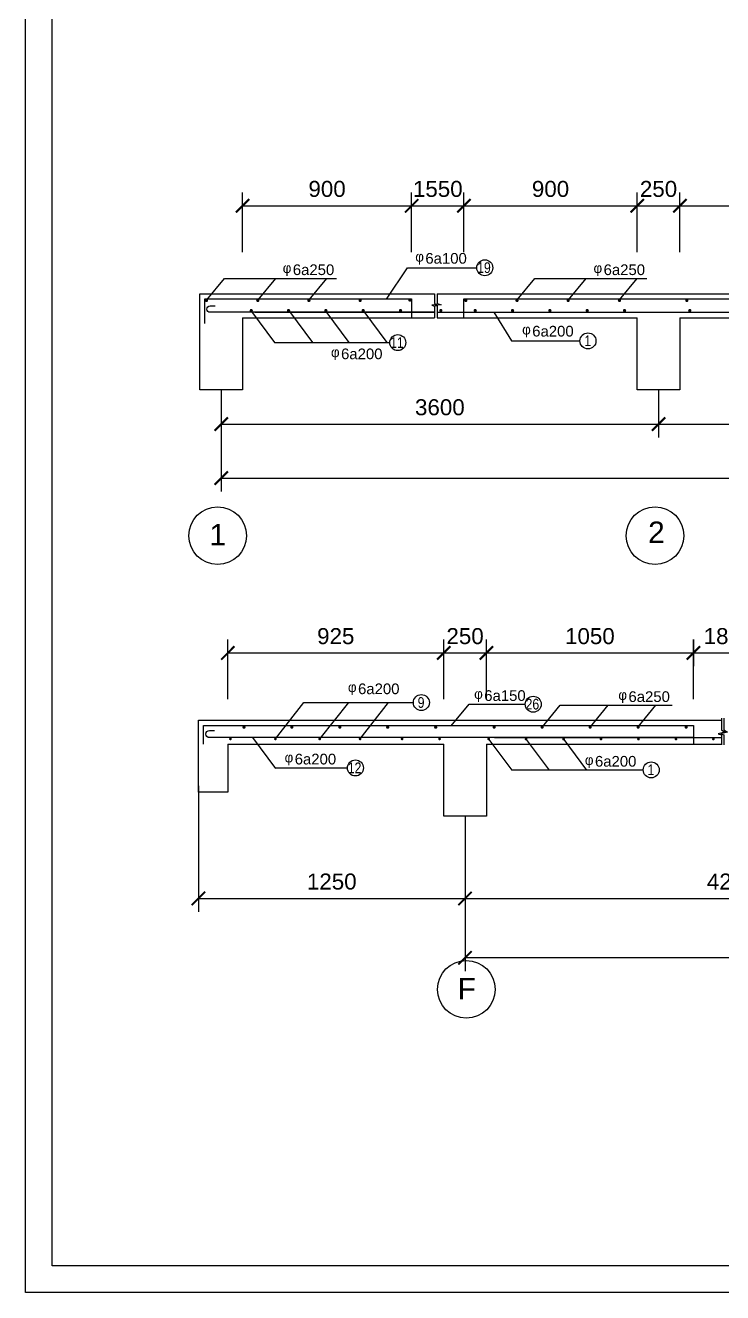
# Model space of a CAD drawing. Extents: x -105064 to -20964, y -943 to 58457.
# Drawn here: x -105064 to -91988, y -943 to 22812 of the extents above; entities that cross this region are included whole.
import ezdxf
from ezdxf.enums import TextEntityAlignment as Align

# ---------------------------------------------------------------- set-up
doc = ezdxf.new("R2010")
doc.units = 0
doc.header["$LTSCALE"] = 40
doc.layers.get('0').update_dxf_attribs({"linetype": 'CONTINUOUS'})
doc.layers.get('DEFPOINTS').update_dxf_attribs({"linetype": 'CONTINUOUS'})
for name, color, linetype in [('BAO', 3, 'CONTINUOUS'), ('KTHUOT', 6, 'CONTINUOUS'), ('MANH', 2, 'CONTINUOUS'), ('TEXT', 7, 'CONTINUOUS'), ('THEP', 1, 'CONTINUOUS'), ('TUONG', 7, 'CONTINUOUS')]:
    doc.layers.add(name, color=color, linetype=linetype)
doc.styles.add('DIM-NEW', font='')
doc.styles.add('VNI-HELVE', font='')
doc.styles.get('DIM-NEW').set_extended_font_data('VNI-Helve-Condense')
doc.styles.get('VNI-HELVE').set_extended_font_data('VNI-Helve')
doc.dimstyles.new('D1', dxfattribs={"dimscale": 0, "dimtxt": 300, "dimasz": 250, "dimexe": 250, "dimexo": 0, "dimgap": 160, "dimtad": 1, "dimdec": 0, "dimdsep": 46, "dimtxsty": 'VNI-HELVE', "dimblk1": 'ARCHTICK', "dimblk2": 'ARCHTICK', "dimsah": 1, "dimcen": 2.5, "dimclrd": 6, "dimclre": 6, "dimclrt": 6, "dimadec": 0, "dimazin": 0, "dimtfac": 1, "dimtdec": 0, "dimtmove": 0, "dimatfit": 3, "dimldrblk": 'ARCHTICK', "dimfxl": 1, "dimtolj": 1, "dimtzin": 0, "dimarcsym": 0})

# ---------------------------------------------------------------- blocks, each defined once
blk = doc.blocks.new('_ARCHTICK')
at = {"color": 0, "linetype": 'ByBlock', "const_width": 0.15}
blk.add_lwpolyline([(-0.5, -0.5), (0.5, 0.5)], dxfattribs=at)
blk = doc.blocks.new('*D500')
at = {"layer": 'DEFPOINTS', "color": 0, "linetype": 'Continuous', "transparency": 16777216}
for p in [(-101391, 15801), (-35791, 15801), (-35791, 14324)]:
    blk.add_point(p, dxfattribs=at)
at = {"layer": 'KTHUOT', "color": 6, "linetype": 'Continuous', "lineweight": -2, "transparency": 16777216}
for p, q in [((-101391, 15801), (-101391, 14074)), ((-35791, 15801), (-35791, 14074)), ((-101391, 14324), (-35791, 14324))]:
    blk.add_line(p, q, dxfattribs=at)
at = {"layer": 'KTHUOT', "color": 6, "linetype": 'Continuous', "lineweight": -2, "transparency": 16777216, "xscale": 250, "yscale": 250, "zscale": 250, "rotation": 180}
blk.add_blockref('_ARCHTICK', (-101391, 14324), dxfattribs=at)
at = {"layer": 'KTHUOT', "color": 6, "linetype": 'Continuous', "lineweight": -2, "transparency": 16777216, "xscale": 250, "yscale": 250, "zscale": 250}
blk.add_blockref('_ARCHTICK', (-35791, 14324), dxfattribs=at)
at = {"layer": 'KTHUOT', "color": 6, "linetype": 'Continuous', "transparency": 16777216, "insert": (-68591, 14638), "char_height": 300, "attachment_point": 5, "style": 'VNI-HELVE'}
blk.add_mtext('\\A1;27600', dxfattribs=at)
blk = doc.blocks.new('*D493')
at = {"layer": 'DEFPOINTS', "color": 0, "transparency": 16777216}
for p in [(-93191, 15981), (-84991, 15981), (-84991, 15337)]:
    blk.add_point(p, dxfattribs=at)
at = {"layer": 'KTHUOT', "color": 6, "lineweight": -2, "transparency": 16777216}
for p, q in [((-93191, 15981), (-93191, 15087)), ((-84991, 15981), (-84991, 15087)), ((-93191, 15337), (-84991, 15337))]:
    blk.add_line(p, q, dxfattribs=at)
at = {"layer": 'KTHUOT', "color": 6, "lineweight": -2, "transparency": 16777216, "xscale": 250, "yscale": 250, "zscale": 250, "rotation": 180}
blk.add_blockref('_ARCHTICK', (-93191, 15337), dxfattribs=at)
at = {"layer": 'KTHUOT', "color": 6, "lineweight": -2, "transparency": 16777216, "xscale": 250, "yscale": 250, "zscale": 250}
blk.add_blockref('_ARCHTICK', (-84991, 15337), dxfattribs=at)
at = {"layer": 'KTHUOT', "color": 6, "transparency": 16777216, "insert": (-89091, 15651), "char_height": 300, "attachment_point": 5, "style": 'VNI-HELVE'}
blk.add_mtext('\\A1;3600', dxfattribs=at)
blk = doc.blocks.new('*D492')
at = {"layer": 'DEFPOINTS', "color": 0, "transparency": 16777216}
for p in [(-101391, 15981), (-93191, 15981), (-93191, 15337)]:
    blk.add_point(p, dxfattribs=at)
at = {"layer": 'KTHUOT', "color": 6, "lineweight": -2, "transparency": 16777216}
for p, q in [((-101391, 15981), (-101391, 15087)), ((-93191, 15981), (-93191, 15087)), ((-101391, 15337), (-93191, 15337))]:
    blk.add_line(p, q, dxfattribs=at)
at = {"layer": 'KTHUOT', "color": 6, "lineweight": -2, "transparency": 16777216, "xscale": 250, "yscale": 250, "zscale": 250, "rotation": 180}
blk.add_blockref('_ARCHTICK', (-101391, 15337), dxfattribs=at)
at = {"layer": 'KTHUOT', "color": 6, "lineweight": -2, "transparency": 16777216, "xscale": 250, "yscale": 250, "zscale": 250}
blk.add_blockref('_ARCHTICK', (-93191, 15337), dxfattribs=at)
at = {"layer": 'KTHUOT', "color": 6, "transparency": 16777216, "insert": (-97291, 15651), "char_height": 300, "attachment_point": 5, "style": 'VNI-HELVE'}
blk.add_mtext('\\A1;3600', dxfattribs=at)
blk = doc.blocks.new('*D511')
at = {"layer": 'DEFPOINTS', "color": 0, "linetype": 'Continuous', "transparency": 16777216}
for p in [(-96818, 7986), (-46818, 7986), (-96818, 5334)]:
    blk.add_point(p, dxfattribs=at)
at = {"layer": 'KTHUOT', "color": 6, "linetype": 'Continuous', "lineweight": -2, "transparency": 16777216}
for p, q in [((-96818, 7986), (-96818, 5084)), ((-46818, 7986), (-46818, 5084)), ((-46818, 5334), (-96818, 5334))]:
    blk.add_line(p, q, dxfattribs=at)
at = {"layer": 'KTHUOT', "color": 6, "linetype": 'Continuous', "lineweight": -2, "transparency": 16777216, "xscale": 250, "yscale": 250, "zscale": 250, "rotation": 180}
blk.add_blockref('_ARCHTICK', (-96818, 5334), dxfattribs=at)
at = {"layer": 'KTHUOT', "color": 6, "linetype": 'Continuous', "lineweight": -2, "transparency": 16777216, "xscale": 250, "yscale": 250, "zscale": 250}
blk.add_blockref('_ARCHTICK', (-46818, 5334), dxfattribs=at)
at = {"layer": 'KTHUOT', "color": 6, "linetype": 'Continuous', "transparency": 16777216, "insert": (-71818, 5648), "char_height": 300, "attachment_point": 5, "style": 'VNI-HELVE'}
blk.add_mtext('\\A1;20800', dxfattribs=at)
blk = doc.blocks.new('*D503')
at = {"layer": 'DEFPOINTS', "color": 0, "transparency": 16777216}
for p in [(-101818, 8556), (-96818, 7986), (-96818, 6446)]:
    blk.add_point(p, dxfattribs=at)
at = {"layer": 'KTHUOT', "color": 6, "lineweight": -2, "transparency": 16777216}
for p, q in [((-101818, 8556), (-101818, 6196)), ((-96818, 7986), (-96818, 6196)), ((-101818, 6446), (-96818, 6446))]:
    blk.add_line(p, q, dxfattribs=at)
at = {"layer": 'KTHUOT', "color": 6, "lineweight": -2, "transparency": 16777216, "xscale": 250, "yscale": 250, "zscale": 250, "rotation": 180}
blk.add_blockref('_ARCHTICK', (-101818, 6446), dxfattribs=at)
at = {"layer": 'KTHUOT', "color": 6, "lineweight": -2, "transparency": 16777216, "xscale": 250, "yscale": 250, "zscale": 250}
blk.add_blockref('_ARCHTICK', (-96818, 6446), dxfattribs=at)
at = {"layer": 'KTHUOT', "color": 6, "transparency": 16777216, "insert": (-99318, 6761), "char_height": 300, "attachment_point": 5, "style": 'VNI-HELVE'}
blk.add_mtext('\\A1;1250', dxfattribs=at)
blk = doc.blocks.new('*D504')
at = {"layer": 'DEFPOINTS', "color": 0, "transparency": 16777216}
for p in [(-96818, 7986), (-86818, 7986), (-86818, 6446)]:
    blk.add_point(p, dxfattribs=at)
at = {"layer": 'KTHUOT', "color": 6, "lineweight": -2, "transparency": 16777216}
for p, q in [((-96818, 7986), (-96818, 6196)), ((-86818, 7986), (-86818, 6196)), ((-96818, 6446), (-86818, 6446))]:
    blk.add_line(p, q, dxfattribs=at)
at = {"layer": 'KTHUOT', "color": 6, "lineweight": -2, "transparency": 16777216, "xscale": 250, "yscale": 250, "zscale": 250, "rotation": 180}
blk.add_blockref('_ARCHTICK', (-96818, 6446), dxfattribs=at)
at = {"layer": 'KTHUOT', "color": 6, "lineweight": -2, "transparency": 16777216, "xscale": 250, "yscale": 250, "zscale": 250}
blk.add_blockref('_ARCHTICK', (-86818, 6446), dxfattribs=at)
at = {"layer": 'KTHUOT', "color": 6, "transparency": 16777216, "insert": (-91818, 6761), "char_height": 300, "attachment_point": 5, "style": 'VNI-HELVE'}
blk.add_mtext('\\A1;4200', dxfattribs=at)
blk = doc.blocks.new('*D521')
at = {"layer": 'DEFPOINTS', "color": 0, "linetype": 'Continuous', "transparency": 16777216}
for p in [(-97820, 19429), (-100991, 18558), (-97820, 18558)]:
    blk.add_point(p, dxfattribs=at)
at = {"layer": 'KTHUOT', "color": 6, "linetype": 'Continuous', "lineweight": -2, "transparency": 16777216}
for p, q in [((-100991, 18558), (-100991, 19679)), ((-97820, 18558), (-97820, 19679)), ((-100991, 19429), (-97820, 19429))]:
    blk.add_line(p, q, dxfattribs=at)
at = {"layer": 'KTHUOT', "color": 6, "linetype": 'Continuous', "lineweight": -2, "transparency": 16777216, "xscale": 250, "yscale": 250, "zscale": 250, "rotation": 180}
blk.add_blockref('_ARCHTICK', (-100991, 19429), dxfattribs=at)
at = {"layer": 'KTHUOT', "color": 6, "linetype": 'Continuous', "lineweight": -2, "transparency": 16777216, "xscale": 250, "yscale": 250, "zscale": 250}
blk.add_blockref('_ARCHTICK', (-97820, 19429), dxfattribs=at)
at = {"layer": 'KTHUOT', "color": 6, "linetype": 'Continuous', "transparency": 16777216, "insert": (-99406, 19744), "char_height": 300, "attachment_point": 5, "style": 'VNI-HELVE'}
blk.add_mtext('\\A1;900', dxfattribs=at)
blk = doc.blocks.new('*D522')
at = {"layer": 'DEFPOINTS', "color": 0, "transparency": 16777216}
for p in [(-96840, 19429), (-97820, 18558), (-96840, 18558)]:
    blk.add_point(p, dxfattribs=at)
at = {"layer": 'KTHUOT', "color": 6, "lineweight": -2, "transparency": 16777216}
for p, q in [((-97820, 18558), (-97820, 19679)), ((-96840, 18558), (-96840, 19679)), ((-97820, 19429), (-96840, 19429))]:
    blk.add_line(p, q, dxfattribs=at)
at = {"layer": 'KTHUOT', "color": 6, "lineweight": -2, "transparency": 16777216, "xscale": 250, "yscale": 250, "zscale": 250, "rotation": 180}
blk.add_blockref('_ARCHTICK', (-97820, 19429), dxfattribs=at)
at = {"layer": 'KTHUOT', "color": 6, "lineweight": -2, "transparency": 16777216, "xscale": 250, "yscale": 250, "zscale": 250}
blk.add_blockref('_ARCHTICK', (-96840, 19429), dxfattribs=at)
at = {"layer": 'KTHUOT', "color": 6, "transparency": 16777216, "insert": (-97330, 19744), "char_height": 300, "attachment_point": 5, "style": 'VNI-HELVE'}
blk.add_mtext('\\A1;1550', dxfattribs=at)
blk = doc.blocks.new('*D523')
at = {"layer": 'DEFPOINTS', "color": 0, "linetype": 'Continuous', "transparency": 16777216}
for p in [(-93591, 19429), (-96840, 18558), (-93591, 18558)]:
    blk.add_point(p, dxfattribs=at)
at = {"layer": 'KTHUOT', "color": 6, "linetype": 'Continuous', "lineweight": -2, "transparency": 16777216}
for p, q in [((-96840, 18558), (-96840, 19679)), ((-93591, 18558), (-93591, 19679)), ((-96840, 19429), (-93591, 19429))]:
    blk.add_line(p, q, dxfattribs=at)
at = {"layer": 'KTHUOT', "color": 6, "linetype": 'Continuous', "lineweight": -2, "transparency": 16777216, "xscale": 250, "yscale": 250, "zscale": 250, "rotation": 180}
blk.add_blockref('_ARCHTICK', (-96840, 19429), dxfattribs=at)
at = {"layer": 'KTHUOT', "color": 6, "linetype": 'Continuous', "lineweight": -2, "transparency": 16777216, "xscale": 250, "yscale": 250, "zscale": 250}
blk.add_blockref('_ARCHTICK', (-93591, 19429), dxfattribs=at)
at = {"layer": 'KTHUOT', "color": 6, "linetype": 'Continuous', "transparency": 16777216, "insert": (-95216, 19744), "char_height": 300, "attachment_point": 5, "style": 'VNI-HELVE'}
blk.add_mtext('\\A1;900', dxfattribs=at)
blk = doc.blocks.new('*D524')
at = {"layer": 'DEFPOINTS', "color": 0, "transparency": 16777216}
for p in [(-92791, 19429), (-93591, 18558), (-92791, 18558)]:
    blk.add_point(p, dxfattribs=at)
at = {"layer": 'KTHUOT', "color": 6, "lineweight": -2, "transparency": 16777216}
for p, q in [((-93591, 18558), (-93591, 19679)), ((-92791, 18558), (-92791, 19679)), ((-93591, 19429), (-92791, 19429))]:
    blk.add_line(p, q, dxfattribs=at)
at = {"layer": 'KTHUOT', "color": 6, "lineweight": -2, "transparency": 16777216, "xscale": 250, "yscale": 250, "zscale": 250, "rotation": 180}
blk.add_blockref('_ARCHTICK', (-93591, 19429), dxfattribs=at)
at = {"layer": 'KTHUOT', "color": 6, "lineweight": -2, "transparency": 16777216, "xscale": 250, "yscale": 250, "zscale": 250}
blk.add_blockref('_ARCHTICK', (-92791, 19429), dxfattribs=at)
at = {"layer": 'KTHUOT', "color": 6, "transparency": 16777216, "insert": (-93191, 19744), "char_height": 300, "attachment_point": 5, "style": 'VNI-HELVE'}
blk.add_mtext('\\A1;250', dxfattribs=at)
blk = doc.blocks.new('*D525')
at = {"layer": 'DEFPOINTS', "color": 0, "linetype": 'Continuous', "transparency": 16777216}
for p in [(-89730, 19429), (-92791, 18558), (-89730, 18558)]:
    blk.add_point(p, dxfattribs=at)
at = {"layer": 'KTHUOT', "color": 6, "linetype": 'Continuous', "lineweight": -2, "transparency": 16777216}
for p, q in [((-92791, 18558), (-92791, 19679)), ((-89730, 18558), (-89730, 19679)), ((-92791, 19429), (-89730, 19429))]:
    blk.add_line(p, q, dxfattribs=at)
at = {"layer": 'KTHUOT', "color": 6, "linetype": 'Continuous', "lineweight": -2, "transparency": 16777216, "xscale": 250, "yscale": 250, "zscale": 250, "rotation": 180}
blk.add_blockref('_ARCHTICK', (-92791, 19429), dxfattribs=at)
at = {"layer": 'KTHUOT', "color": 6, "linetype": 'Continuous', "lineweight": -2, "transparency": 16777216, "xscale": 250, "yscale": 250, "zscale": 250}
blk.add_blockref('_ARCHTICK', (-89730, 19429), dxfattribs=at)
at = {"layer": 'KTHUOT', "color": 6, "linetype": 'Continuous', "transparency": 16777216, "insert": (-91261, 19744), "char_height": 300, "attachment_point": 5, "style": 'VNI-HELVE'}
blk.add_mtext('\\A1;900', dxfattribs=at)
blk = doc.blocks.new('*D552')
at = {"layer": 'DEFPOINTS', "color": 0, "linetype": 'Continuous', "transparency": 16777216}
for p in [(-97218, 11047), (-101268, 10181), (-97218, 10181)]:
    blk.add_point(p, dxfattribs=at)
at = {"layer": 'KTHUOT', "color": 6, "linetype": 'Continuous', "lineweight": -2, "transparency": 16777216}
for p, q in [((-101268, 10181), (-101268, 11297)), ((-97218, 10181), (-97218, 11297)), ((-101268, 11047), (-97218, 11047))]:
    blk.add_line(p, q, dxfattribs=at)
at = {"layer": 'KTHUOT', "color": 6, "linetype": 'Continuous', "lineweight": -2, "transparency": 16777216, "xscale": 250, "yscale": 250, "zscale": 250, "rotation": 180}
blk.add_blockref('_ARCHTICK', (-101268, 11047), dxfattribs=at)
at = {"layer": 'KTHUOT', "color": 6, "linetype": 'Continuous', "lineweight": -2, "transparency": 16777216, "xscale": 250, "yscale": 250, "zscale": 250}
blk.add_blockref('_ARCHTICK', (-97218, 11047), dxfattribs=at)
at = {"layer": 'KTHUOT', "color": 6, "linetype": 'Continuous', "transparency": 16777216, "insert": (-99243, 11361), "char_height": 300, "attachment_point": 5, "style": 'VNI-HELVE'}
blk.add_mtext('\\A1;925', dxfattribs=at)
blk = doc.blocks.new('*D553')
at = {"layer": 'DEFPOINTS', "color": 0, "linetype": 'Continuous', "transparency": 16777216}
for p in [(-91219, 11047), (-92538, 10181), (-91219, 10181)]:
    blk.add_point(p, dxfattribs=at)
at = {"layer": 'KTHUOT', "color": 6, "linetype": 'Continuous', "lineweight": -2, "transparency": 16777216}
for p, q in [((-92538, 10181), (-92538, 11297)), ((-91219, 10181), (-91219, 11297)), ((-92538, 11047), (-91219, 11047))]:
    blk.add_line(p, q, dxfattribs=at)
at = {"layer": 'KTHUOT', "color": 6, "linetype": 'Continuous', "lineweight": -2, "transparency": 16777216, "xscale": 250, "yscale": 250, "zscale": 250, "rotation": 180}
blk.add_blockref('_ARCHTICK', (-92538, 11047), dxfattribs=at)
at = {"layer": 'KTHUOT', "color": 6, "linetype": 'Continuous', "lineweight": -2, "transparency": 16777216, "xscale": 250, "yscale": 250, "zscale": 250}
blk.add_blockref('_ARCHTICK', (-91219, 11047), dxfattribs=at)
at = {"layer": 'KTHUOT', "color": 6, "linetype": 'Continuous', "transparency": 16777216, "insert": (-91878, 11361), "char_height": 300, "attachment_point": 5, "style": 'VNI-HELVE'}
blk.add_mtext('\\A1;1850', dxfattribs=at)
blk = doc.blocks.new('*D570')
at = {"layer": 'DEFPOINTS', "color": 0, "linetype": 'Continuous', "transparency": 16777216}
for p in [(-96418, 11047), (-97218, 10181), (-96418, 10181)]:
    blk.add_point(p, dxfattribs=at)
at = {"layer": 'KTHUOT', "color": 6, "linetype": 'Continuous', "lineweight": -2, "transparency": 16777216}
for p, q in [((-97218, 10181), (-97218, 11297)), ((-96418, 10181), (-96418, 11297)), ((-97218, 11047), (-96418, 11047))]:
    blk.add_line(p, q, dxfattribs=at)
at = {"layer": 'KTHUOT', "color": 6, "linetype": 'Continuous', "lineweight": -2, "transparency": 16777216, "xscale": 250, "yscale": 250, "zscale": 250, "rotation": 180}
blk.add_blockref('_ARCHTICK', (-97218, 11047), dxfattribs=at)
at = {"layer": 'KTHUOT', "color": 6, "linetype": 'Continuous', "lineweight": -2, "transparency": 16777216, "xscale": 250, "yscale": 250, "zscale": 250}
blk.add_blockref('_ARCHTICK', (-96418, 11047), dxfattribs=at)
at = {"layer": 'KTHUOT', "color": 6, "linetype": 'Continuous', "transparency": 16777216, "insert": (-96818, 11361), "char_height": 300, "attachment_point": 5, "style": 'VNI-HELVE'}
blk.add_mtext('\\A1;250', dxfattribs=at)
blk = doc.blocks.new('*D571')
at = {"layer": 'DEFPOINTS', "color": 0, "linetype": 'Continuous', "transparency": 16777216}
for p in [(-92538, 11297), (-92538, 11047), (-96418, 10181)]:
    blk.add_point(p, dxfattribs=at)
at = {"layer": 'KTHUOT', "color": 6, "linetype": 'Continuous', "lineweight": -2, "transparency": 16777216}
for p, q in [((-96418, 10181), (-96418, 11297)), ((-92538, 11297), (-92538, 10797)), ((-96418, 11047), (-92538, 11047))]:
    blk.add_line(p, q, dxfattribs=at)
at = {"layer": 'KTHUOT', "color": 6, "linetype": 'Continuous', "lineweight": -2, "transparency": 16777216, "xscale": 250, "yscale": 250, "zscale": 250, "rotation": 180}
blk.add_blockref('_ARCHTICK', (-96418, 11047), dxfattribs=at)
at = {"layer": 'KTHUOT', "color": 6, "linetype": 'Continuous', "lineweight": -2, "transparency": 16777216, "xscale": 250, "yscale": 250, "zscale": 250}
blk.add_blockref('_ARCHTICK', (-92538, 11047), dxfattribs=at)
at = {"layer": 'KTHUOT', "color": 6, "linetype": 'Continuous', "transparency": 16777216, "insert": (-94478, 11361), "char_height": 300, "attachment_point": 5, "style": 'VNI-HELVE'}
blk.add_mtext('\\A1;1050', dxfattribs=at)

msp = doc.modelspace()

# ---------------------------------------------------------------- linework, layer by layer
at = {"layer": 'BAO', "linetype": 'Continuous'}
for p, q in [((-101791.3, 17781.4), (-97391.8, 17781.4)), ((-101791.3, 15981.3), (-101791.3, 17781.4)), ((-97343.4, 17781.4), (-89238.7, 17781.4)), ((-100991.3, 17331.4), (-97389.5, 17331.4)), ((-100991.3, 17331.4), (-100991.3, 15981.3)), ((-97343.4, 17331.4), (-93591.3, 17331.4)), ((-93591.3, 15981.3), (-93591.3, 17331.4)), ((-92791.3, 17331.4), (-89236.4, 17331.4)), ((-92791.3, 17331.4), (-92791.3, 15981.3)), ((-100991.3, 15981.3), (-101791.3, 15981.3)), ((-92791.3, 15981.3), (-93591.3, 15981.3)), ((-101817.9, 9786.5), (-92012.8, 9786.5)), ((-101817.9, 8436.4), (-101817.9, 9786.5)), ((-101267.6, 9336.8), (-97217.9, 9336.8)), ((-101267.6, 9336.8), (-101267.6, 8436.4)), ((-97217.9, 7986.4), (-97217.9, 9336.8)), ((-96417.9, 9336.8), (-92009.9, 9336.8)), ((-96417.9, 9336.8), (-96417.9, 7986.4)), ((-101267.6, 8436.4), (-101817.9, 8436.4)), ((-96417.9, 7986.4), (-97217.9, 7986.4))]:
    msp.add_line(p, q, dxfattribs=at)
for points in [[(-97391.8, 17781.4), (-97391.8, 17595.7), (-97346.1, 17577.5), (-97439.8, 17566.1), (-97389.5, 17545.5), (-97389.5, 17331.4)], [(-97343.4, 17781.4), (-97343.4, 17596.5), (-97268.3, 17570.2), (-97384.7, 17562.7), (-97343.4, 17551.4), (-97343.4, 17331.4)], [(-92012.8, 9823.5), (-92012.8, 9608.4), (-91944.8, 9563.3), (-92071.9, 9529.2), (-92009.9, 9513.8), (-92009.9, 9327.9)], [(-91966.3, 9823.5), (-91966.3, 9608.4), (-91898.3, 9563.3), (-92025.4, 9529.2), (-91963.4, 9513.8), (-91963.4, 9327.9)]]:
    msp.add_lwpolyline(points, dxfattribs=at)
at = {"layer": 'BAO', "color": 3, "linetype": 'Continuous'}
for centre in [(-101458.3, 13245.8), (-93255.7, 13245.8), (-96795.4, 4741.6)]:
    msp.add_circle(centre, 541.1, dxfattribs=at)
at = {"layer": 'KTHUOT', "color": 6, "linetype": 'Continuous'}
for centre in [(-96448, 18268.1), (-98080, 16864.2), (-94513.7, 16896.3), (-97638.4, 10117.5), (-95540.6, 10086.1), (-98874.3, 8891.4), (-93328.4, 8855.2)]:
    msp.add_circle(centre, 150, dxfattribs=at)
at = {"layer": 'MANH', "color": 2, "linetype": 'Continuous'}
for p, q in [((-101662, 17664), (-101327, 18068.4)), ((-101327, 18068.4), (-99226.2, 18068.4)), ((-100698.8, 17664), (-100363.8, 18068.4)), ((-99742.7, 17664), (-99407.7, 18068.4)), ((-98293.6, 17682.1), (-97899.5, 18268.1)), ((-97899.5, 18268.1), (-96598, 18268.1)), ((-95844.3, 17664), (-95509.3, 18068.4)), ((-95509.3, 18068.4), (-93408.5, 18068.4)), ((-94881.1, 17664), (-94546.1, 18068.4)), ((-93925, 17664), (-93590, 18068.4)), ((-100823.9, 17450.3), (-100393.1, 16864.2)), ((-100109.3, 17450.3), (-99678.5, 16864.2)), ((-99431.2, 17450.3), (-99000.4, 16864.2)), ((-98716.6, 17450.3), (-98285.8, 16864.2)), ((-96277, 17433.6), (-95945.4, 16896.3)), ((-95945.4, 16896.3), (-94663.7, 16896.3)), ((-100393.1, 16864.2), (-98230, 16864.2)), ((-97076, 9681.7), (-96741, 10086.1)), ((-96741, 10086.1), (-95690.6, 10086.1)), ((-95368.7, 9661.9), (-95033.7, 10066.3)), ((-95033.7, 10066.3), (-92932.9, 10066.3)), ((-94468.1, 9661.9), (-94133.1, 10066.3)), ((-93574.3, 9661.9), (-93239.3, 10066.3)), ((-100802.7, 9463.4), (-100372, 8884.3)), ((-96371.5, 9427.2), (-95940.7, 8848.2)), ((-95674.3, 9427.2), (-95243.5, 8848.2)), ((-94969.2, 9427.2), (-94538.4, 8848.2)), ((-100372, 8891.4), (-99024.3, 8891.4)), ((-95940.7, 8855.2), (-93478.4, 8855.2))]:
    msp.add_line(p, q, dxfattribs=at)
for points in [[(-100373.8, 9436), (-99839, 10117.5), (-97788.4, 10117.5)], [(-99533.1, 9445.9), (-98998.3, 10117.5)], [(-98787, 9436), (-98252.2, 10117.5)]]:
    msp.add_lwpolyline(points, dxfattribs=at)
at = {"layer": 'THEP'}
msp.add_line((-101723.7, 9336.8), (-101723.7, 9687.3), dxfattribs=at)
for points in [[(-101697.1, 17222.2), (-101697.1, 17684.2), (-97820.3, 17684.2), (-97820.3, 17331.4)], [(-96839.9, 17331.4), (-96839.9, 17687.9), (-89730.1, 17687.9), (-89730.1, 17331.4)], [(-100762.6, 17433.7), (-97389.5, 17433.7)], [(-97343.4, 17433.7), (-89236.4, 17433.7)], [(-101723.7, 9687.3), (-92538, 9687.3), (-92538, 9336.8)], [(-96924.4, 9460.5), (-101611.3, 9460.5)], [(-96263.7, 9460.5), (-96924.4, 9460.5)], [(-96263.7, 9460.5), (-92009.9, 9460.5)]]:
    msp.add_lwpolyline(points, dxfattribs=at)
at = {"layer": 'THEP', "color": 1, "linetype": 'Continuous', "const_width": 30}
for points in [[(-101681, 17654.5, 1), (-101651, 17654.5, 1)], [(-100721, 17654.5, 1), (-100691, 17654.5, 1)], [(-99761, 17654.5, 1), (-99731, 17654.5, 1)], [(-98801, 17654.5, 1), (-98771, 17654.5, 1)], [(-97867.9, 17662.2, 1), (-97837.9, 17662.2, 1)], [(-96819, 17654.5, 1), (-96789, 17654.5, 1)], [(-95859, 17654.5, 1), (-95829, 17654.5, 1)], [(-94899, 17654.5, 1), (-94869, 17654.5, 1)], [(-93939, 17654.5, 1), (-93909, 17654.5, 1)], [(-92675.3, 17654.5, 1), (-92645.3, 17654.5, 1)], [(-100842.4, 17465.8, 1), (-100812.4, 17465.8, 1)], [(-100142.4, 17465.8, 1), (-100112.4, 17465.8, 1)], [(-99442.4, 17465.8, 1), (-99412.4, 17465.8, 1)], [(-98742.4, 17465.8, 1), (-98712.4, 17465.8, 1)], [(-98042.4, 17465.8, 1), (-98012.4, 17465.8, 1)], [(-97288.6, 17465.8, 1), (-97258.6, 17465.8, 1)], [(-96642.4, 17465.8, 1), (-96612.4, 17465.8, 1)], [(-95942.4, 17465.8, 1), (-95912.4, 17465.8, 1)], [(-95242.4, 17465.8, 1), (-95212.4, 17465.8, 1)], [(-94542.4, 17465.8, 1), (-94512.4, 17465.8, 1)], [(-93842.4, 17465.8, 1), (-93812.4, 17465.8, 1)], [(-92620, 17465.8, 1), (-92590, 17465.8, 1)], [(-100978.7, 9655.2, 1), (-100948.7, 9655.2, 1)], [(-100081.2, 9655.2, 1), (-100051.2, 9655.2, 1)], [(-99181.5, 9655.2, 1), (-99151.5, 9655.2, 1)], [(-98284, 9655.2, 1), (-98254, 9655.2, 1)], [(-97384, 9655.2, 1), (-97354, 9655.2, 1)], [(-96287.7, 9655.2, 1), (-96257.7, 9655.2, 1)], [(-95387.7, 9655.2, 1), (-95357.7, 9655.2, 1)], [(-94487.7, 9655.2, 1), (-94457.7, 9655.2, 1)], [(-93587.7, 9655.2, 1), (-93557.7, 9655.2, 1)], [(-92687.7, 9655.2, 1), (-92657.7, 9655.2, 1)]]:
    msp.add_lwpolyline(points, format="xyb", close=True, dxfattribs=at)
at = {"layer": 'THEP'}
for points, const_width in [([(-101676, 17654.5, 1), (-101656, 17654.5, 1)], 20), ([(-100716, 17654.5, 1), (-100696, 17654.5, 1)], 20), ([(-99756, 17654.5, 1), (-99736, 17654.5, 1)], 20), ([(-98796, 17654.5, 1), (-98776, 17654.5, 1)], 20), ([(-97862.9, 17662.2, 1), (-97842.9, 17662.2, 1)], 20), ([(-96814, 17654.5, 1), (-96794, 17654.5, 1)], 20), ([(-95854, 17654.5, 1), (-95834, 17654.5, 1)], 20), ([(-94894, 17654.5, 1), (-94874, 17654.5, 1)], 20), ([(-93934, 17654.5, 1), (-93914, 17654.5, 1)], 20), ([(-92670.3, 17654.5, 1), (-92650.3, 17654.5, 1)], 20), ([(-100837.4, 17465.8, 1), (-100817.4, 17465.8, 1)], 20), ([(-100137.4, 17465.8, 1), (-100117.4, 17465.8, 1)], 20), ([(-99437.4, 17465.8, 1), (-99417.4, 17465.8, 1)], 20), ([(-98737.4, 17465.8, 1), (-98717.4, 17465.8, 1)], 20), ([(-98037.4, 17465.8, 1), (-98017.4, 17465.8, 1)], 20), ([(-97283.6, 17450, 1), (-97263.6, 17450, 1)], 20), ([(-96637.4, 17465.8, 1), (-96617.4, 17465.8, 1)], 20), ([(-95937.4, 17465.8, 1), (-95917.4, 17465.8, 1)], 20), ([(-95237.4, 17465.8, 1), (-95217.4, 17465.8, 1)], 20), ([(-94537.4, 17465.8, 1), (-94517.4, 17465.8, 1)], 20), ([(-93837.4, 17465.8, 1), (-93817.4, 17465.8, 1)], 20), ([(-92615, 17465.8, 1), (-92595, 17465.8, 1)], 20), ([(-100078.7, 9655.2, 1), (-100053.7, 9655.2, 1)], 25), ([(-99179, 9655.2, 1), (-99154, 9655.2, 1)], 25), ([(-98281.5, 9655.2, 1), (-98256.5, 9655.2, 1)], 25), ([(-97381.5, 9655.2, 1), (-97356.5, 9655.2, 1)], 25), ([(-96285.2, 9655.2, 1), (-96260.2, 9655.2, 1)], 25), ([(-95385.2, 9655.2, 1), (-95360.2, 9655.2, 1)], 25), ([(-94485.2, 9655.2, 1), (-94460.2, 9655.2, 1)], 25), ([(-93585.2, 9655.2, 1), (-93560.2, 9655.2, 1)], 25), ([(-92685.2, 9655.2, 1), (-92660.2, 9655.2, 1)], 25), ([(-101229.8, 9436, 1), (-101204.8, 9436, 1)], 25), ([(-100386.3, 9436, 1), (-100361.3, 9436, 1)], 25), ([(-99556.8, 9436, 1), (-99531.8, 9436, 1)], 25), ([(-98799.5, 9436, 1), (-98774.5, 9436, 1)], 25), ([(-98011.8, 9436, 1), (-97986.8, 9436, 1)], 25), ([(-97309.4, 9436, 1), (-97284.4, 9436, 1)], 25), ([(-96389, 9433.5, 1), (-96364, 9433.5, 1)], 25), ([(-95686.6, 9433.5, 1), (-95661.6, 9433.5, 1)], 25), ([(-94984.2, 9433.5, 1), (-94959.2, 9433.5, 1)], 25), ([(-94281.8, 9433.5, 1), (-94256.8, 9433.5, 1)], 25), ([(-93579.3, 9433.5, 1), (-93554.3, 9433.5, 1)], 25), ([(-92876.9, 9433.8, 1), (-92851.9, 9433.8, 1)], 25), ([(-92174.5, 9433.8, 1), (-92149.5, 9433.8, 1)], 25)]:
    msp.add_lwpolyline(points, format="xyb", close=True, dxfattribs=dict(at, const_width=const_width))
at = {"layer": 'THEP', "color": 1, "linetype": 'Continuous'}
for points in [[(-97389.5, 17433.7), (-101601, 17433.7, -1), (-101601, 17551.7), (-101506.1, 17551.7)], [(-92538, 9460.5), (-101611.3, 9460.5, -1), (-101611.3, 9594.5), (-101514.7, 9594.5)]]:
    msp.add_lwpolyline(points, format="xyb", dxfattribs=at)
at = {"layer": 'TUONG', "color": 3, "linetype": 'Continuous'}
for points in [[(-105063.8, -943.4), (-105063.8, 58456.6), (-20963.8, 58456.6), (-20963.8, -943.4), (-105063.8, -943.4)], [(-104563.8, -443.4), (-104563.8, 57956.6), (-21463.8, 57956.6), (-21463.8, -443.4)]]:
    msp.add_lwpolyline(points, close=True, dxfattribs=at)

# ---------------------------------------------------------------- texts
at = {"layer": 'TEXT'}
for s, height, style, p in [('19', 200, 'DIM-NEW', (-96591.1, 18170)), ('11', 200, 'DIM-NEW', (-98223.2, 16766.1)), ('1', 200, 'DIM-NEW', (-94582, 16798.2)), ('2', 400, 'VNI-HELVE', (-93385.9, 13110.8)), ('9', 200, 'DIM-NEW', (-97706.7, 10019.4)), ('26', 200, 'DIM-NEW', (-95683.7, 9988.1)), ('12', 200, 'DIM-NEW', (-99017.4, 8793.3)), ('1', 200, 'DIM-NEW', (-93396.7, 8757.1)), ('F', 400, 'VNI-HELVE', (-96957.6, 4552.1))]:
    msp.add_text(s, height=height, dxfattribs=dict(at, style=style)).set_placement(p)
at = {"layer": 'TEXT', "style": 'VNI-HELVE'}
msp.add_text('1', height=400, dxfattribs=at).set_placement((-101454.1, 13066.7), align=Align.CENTER)
at = {"layer": 'TEXT', "attachment_point": 1, "style": 'VNI-HELVE'}
for s, insert, char_height, width in [('{\\fSymbol|b0|i0|c2|p16;f}', (-97752.5, 18570.4), 187.5, 1273.426), ('6a100', (-97562.7, 18544.4), 200, 798.079), ('{\\fSymbol|b0|i0|c2|p16;f}', (-100237.7, 18356.9), 187.5, 1273.426), ('6a250', (-100048, 18330.9), 200, 798.079), ('{\\fSymbol|b0|i0|c2|p16;f}', (-94410.1, 18356.9), 187.5, 1273.426), ('6a250', (-94220.3, 18330.9), 200, 798.079), ('{\\fSymbol|b0|i0|c2|p16;f}', (-95748.6, 17205.2), 187.5, 1273.426), ('6a200', (-95558.8, 17179.1), 200, 798.079), ('{\\fSymbol|b0|i0|c2|p16;f}', (-99333.3, 16779.8), 187.5, 1273.426), ('6a200', (-99143.6, 16753.7), 200, 798.079), ('{\\fSymbol|b0|i0|c2|p16;f}', (-99014.9, 10501.3), 187.5, 1273.426), ('6a200', (-98825.2, 10475.3), 200, 798.079), ('{\\fSymbol|b0|i0|c2|p16;f}', (-96648.3, 10374.7), 187.5, 1273.426), ('6a150', (-96458.6, 10348.6), 200, 798.079), ('{\\fSymbol|b0|i0|c2|p16;f}', (-93944.4, 10354.8), 187.5, 1273.426), ('6a250', (-93754.7, 10328.8), 200, 798.079), ('{\\fSymbol|b0|i0|c2|p16;f}', (-100202.5, 9183.9), 187.5, 1273.426), ('6a200', (-100012.7, 9157.9), 200, 798.079), ('{\\fSymbol|b0|i0|c2|p16;f}', (-94572.1, 9135.6), 187.5, 1273.426), ('6a200', (-94382.4, 9116.6), 200, 798.079)]:
    msp.add_mtext(s, dxfattribs=dict(at, insert=insert, char_height=char_height, width=width))

# ---------------------------------------------------------------- dimensions: what is measured, and where the dimension line sits
at = {"layer": 'KTHUOT', "color": 6, "linetype": 'Continuous'}
for base, p1, p2, text, override, picture, middle in [((-97820.3, 19429.4), (-100991.3, 18557.7), (-97820.3, 18557.7), '900', {"dimscale": 1}, '*D521', (-99405.8, 19743.5)), ((-93591.3, 19429.4), (-96839.9, 18557.7), (-93591.3, 18557.7), '900', {"dimscale": 1, "dimtmove": 1}, '*D523', (-95215.6, 19743.5)), ((-89730.1, 19429.4), (-92791.3, 18557.7), (-89730.1, 18557.7), '900', {"dimscale": 1, "dimtmove": 1}, '*D525', (-91260.7, 19743.5)), ((-35791.3, 14323.8), (-101391.3, 15801.3), (-35791.3, 15801.3), '27600', {"dimscale": 1}, '*D500', (-68591.3, 14638)), ((-97217.9, 11046.7), (-101267.6, 10181.2), (-97217.9, 10181.2), '925', {"dimscale": 1}, '*D552', (-99242.8, 11360.8)), ((-92538, 11046.7), (-96417.9, 10181.2), (-92538, 11296.7), '1050', {"dimscale": 1, "dimtmove": 1}, '*D571', (-94477.9, 11360.8)), ((-91219, 11046.7), (-92538, 10181.2), (-91219, 10181.2), '1850', {"dimscale": 1, "dimtmove": 1}, '*D553', (-91878.5, 11360.8)), ((-96817.9, 5333.5), (-46817.9, 7986.4), (-96817.9, 7986.4), '20800', {"dimscale": 1}, '*D511', (-71817.9, 5647.7))]:
    dim = msp.add_linear_dim(base=base, p1=p1, p2=p2, text=text, dimstyle='D1', override=override, dxfattribs=at)
    dim.commit()
    dim.dimension.update_dxf_attribs({"geometry": picture, "text_midpoint": middle})
at = {"layer": 'KTHUOT'}
for base, p1, p2, text, picture, middle in [((-96839.9, 19429.4), (-97820.3, 18557.7), (-96839.9, 18557.7), '1550', '*D522', (-97330.1, 19429.4)), ((-92791.3, 19429.4), (-93591.3, 18557.7), (-92791.3, 18557.7), '250', '*D524', (-93191.3, 19429.4))]:
    dim = msp.add_linear_dim(base=base, p1=p1, p2=p2, text=text, dimstyle='D1', override={"dimscale": 1}, dxfattribs=at)
    dim.commit()
    dim.dimension.update_dxf_attribs({"geometry": picture, "text_midpoint": middle, "dimtype": 160})
for base, p1, p2, text, picture, middle in [((-93191.3, 15336.8), (-101391.3, 15981.3), (-93191.3, 15981.3), '3600', '*D492', (-97291.3, 15651)), ((-84991.3, 15336.8), (-93191.3, 15981.3), (-84991.3, 15981.3), '3600', '*D493', (-89091.3, 15651)), ((-96817.9, 6446.5), (-101817.9, 8555.6), (-96817.9, 7986.4), '1250', '*D503', (-99317.9, 6760.6)), ((-86817.9, 6446.5), (-96817.9, 7986.4), (-86817.9, 7986.4), '4200', '*D504', (-91817.9, 6760.6))]:
    dim = msp.add_linear_dim(base=base, p1=p1, p2=p2, text=text, dimstyle='D1', override={"dimscale": 1}, dxfattribs=at)
    dim.commit()
    dim.dimension.update_dxf_attribs({"geometry": picture, "text_midpoint": middle})
at = {"layer": 'KTHUOT', "color": 6, "linetype": 'Continuous'}
dim = msp.add_linear_dim(base=(-96417.9, 11046.7), p1=(-97217.9, 10181.2), p2=(-96417.9, 10181.2), text='250', dimstyle='D1', override={"dimscale": 1}, dxfattribs=at)
dim.commit()
dim.dimension.update_dxf_attribs({"geometry": '*D570', "text_midpoint": (-96817.9, 11046.7), "dimtype": 160})

doc.saveas('drawing.dxf')
